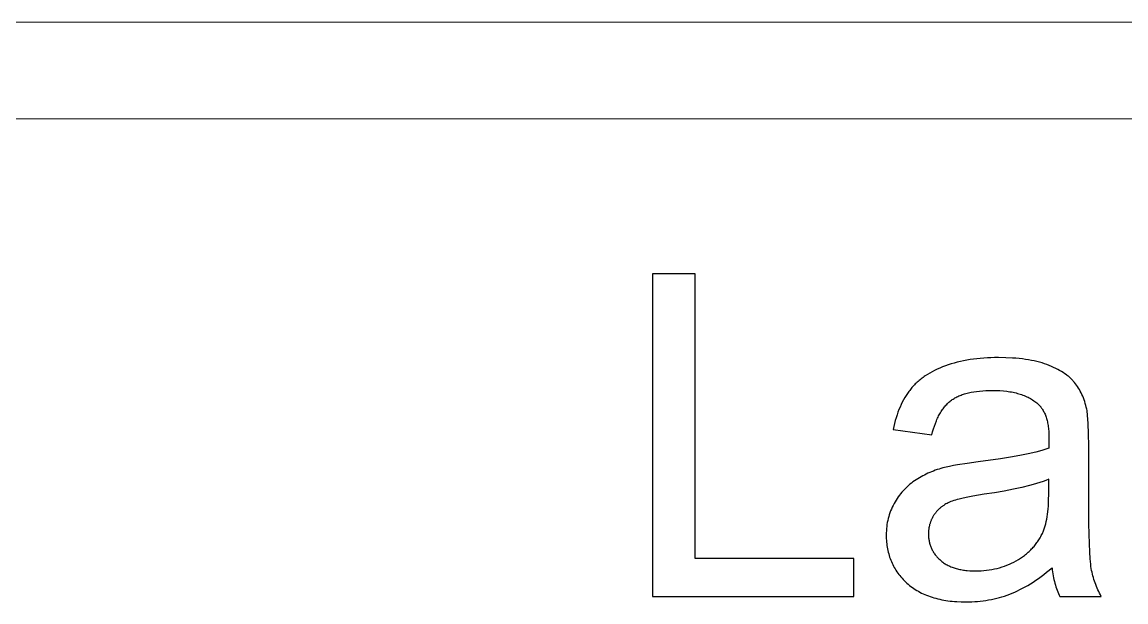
# Model space of a CAD drawing. Header units: metres. Extents: x 0 to 2861, y -1 to 1496.
# Drawn here: x 11.961 to 13.672, y 17.924 to 18.822 of the extents above; entities that cross this region are included whole.
import ezdxf

# ---------------------------------------------------------------- set-up
doc = ezdxf.new("R2010")
doc.units = ezdxf.units.M
doc.layers.add('ARS_DINDING', color=1, linetype='Continuous', lineweight=15)
doc.layers.add('Default', color=18, linetype='Continuous')

msp = doc.modelspace()

# ---------------------------------------------------------------- linework, layer by layer
at = {"layer": 'ARS_DINDING', "color": 251}
msp.add_lwpolyline([(15.56133549999804, 18.82154914107097), (8.46133549999727, 18.82154914107283), (8.46133549999727, 18.67154914107281), (15.71133549999647, 18.67154914107092)], dxfattribs=at)
at = {"layer": 'Default'}
for points in [[(13.00446755118586, 18.43151238913705), (12.93834621512588, 18.43151238913705)], [(12.93834621512588, 18.43151238913705), (12.93834621512588, 17.93185322076623)], [(13.00446755118586, 17.99081709261354), (13.00446755118586, 18.43151238913705)], [(13.61148868274687, 18.22190093719432), (13.61077506652329, 18.22501967973863), (13.60999754436923, 18.22807052223181), (13.60915611628471, 18.23105346467387), (13.60825078226971, 18.2339685070648), (13.60728154232424, 18.23681564940461), (13.60624839644831, 18.23959489169329), (13.6051513446419, 18.24230623393085), (13.60399038690502, 18.24494967611729), (13.60276552323767, 18.2475252182526), (13.60147675363985, 18.25003286033679), (13.60012407811156, 18.25247260236985), (13.59870749665281, 18.25484444435178), (13.59722700926357, 18.25714838628259), (13.59568261594388, 18.25938442816228), (13.59407431669371, 18.26155256999084), (13.59240211151307, 18.26365281176828), (13.59153505448767, 18.26468046572832), (13.59063804155737, 18.26569713585656), (13.58971107272217, 18.26670282215299), (13.58875414798205, 18.26769752461763), (13.58776726733702, 18.26868124325047), (13.58675043078709, 18.26965397805151), (13.58570363833225, 18.27061572902075), (13.58462688997251, 18.27156649615819), (13.58352018570785, 18.27250627946383), (13.58238352553829, 18.27343507893767), (13.58121690946382, 18.27435289457971), (13.58002033748444, 18.27525972638995), (13.57753732581095, 18.27704043851504), (13.57493449051784, 18.27877721531292), (13.57221183160509, 18.28047005678361), (13.56936934907271, 18.2821189629271), (13.5664070429207, 18.28372393374339), (13.56332491314906, 18.28528496923249), (13.56012295975778, 18.28680206939438), (13.55680118274688, 18.28827523422908), (13.55335958211634, 18.28970446373658), (13.54979815786617, 18.29108975791688), (13.54610892175505, 18.29241048047993), (13.54228388554169, 18.29364599513569), (13.53832304922608, 18.29479630188416), (13.53422641280822, 18.29586140072533), (13.52999397628811, 18.29684129165921), (13.52562573966576, 18.29773597468579), (13.52112170294115, 18.29854544980509), (13.51648186611429, 18.29926971701708), (13.51170622918518, 18.29990877632179), (13.50679479215383, 18.3004626277192), (13.50174755502022, 18.30093127120931), (13.49656451778436, 18.30131470679213), (13.4857910430059, 18.30182595423589), (13.47447436781845, 18.30199637005048), (13.46868156149602, 18.3019464435423), (13.46297662582799, 18.30179666401776), (13.45735956081436, 18.30154703147686), (13.45183036645512, 18.3011975459196), (13.44638904275028, 18.30074820734598), (13.44103558969984, 18.30019901575601), (13.43577000730379, 18.29954997114967), (13.43059229556214, 18.29880107352697), (13.42550245447489, 18.29795232288791), (13.42050048404203, 18.29700371923249), (13.41558638426357, 18.29595526256071), (13.41076015513951, 18.29480695287257), (13.40602179666985, 18.29355879016807), (13.40137130885458, 18.29221077444721), (13.39680869169371, 18.29076290570999), (13.39233394518723, 18.28921518395641), (13.38796837131197, 18.28757493174101), (13.38373327204476, 18.28584947161831), (13.37962864738559, 18.28403880358832), (13.37565449733447, 18.28214292765103), (13.37181082189139, 18.28016184380645), (13.36809762105635, 18.27809555205457), (13.36451489482936, 18.27594405239541), (13.3610626432104, 18.27370734482894), (13.35938544537895, 18.27255703808047), (13.3577408661995, 18.27138542935518), (13.35612890567206, 18.27019251865307), (13.35454956379663, 18.26897830597414), (13.35300284057322, 18.26774279131838), (13.35148873600182, 18.26648597468579), (13.35000725008242, 18.26520785607639), (13.34855838281504, 18.26390843549015), (13.34714213419967, 18.2625877129271), (13.34575850423631, 18.26124568838723), (13.34440749292496, 18.25988236187052), (13.34308910026562, 18.258497733377), (13.34180332625829, 18.25709180290665), (13.34055017090297, 18.25566457045948), (13.33932963419967, 18.25421603603548), (13.33814171614837, 18.25274619963467), (13.33698042556811, 18.25125123355807), (13.33583977127789, 18.24972731010672), (13.33471975327772, 18.24817442928063), (13.3336203715676, 18.2465925910798), (13.33148351701749, 18.24334204255389), (13.32942920762758, 18.23997566452901), (13.32745744339786, 18.23649345700515), (13.32556822432833, 18.23289541998232), (13.32376155041899, 18.2291815534605), (13.32203742166985, 18.22535185743971), (13.32039583808089, 18.22140633191994), (13.31883679965212, 18.2173449769012), (13.31736030638355, 18.21316779238348), (13.31596635827516, 18.20887477836678), (13.31465495532697, 18.2044659348511), (13.31342609753897, 18.19994126183644), (13.31227978491115, 18.19530075932281), (13.31121601744353, 18.1905444273102)], [(13.37120238417837, 18.18236446820999), (13.372479837101, 18.18708751588382), (13.37384116655737, 18.19162816538109), (13.37528637254749, 18.19598641670181), (13.37681545507135, 18.20016226984599), (13.37842841412895, 18.20415572481361), (13.3792663473579, 18.20608405298121), (13.38012524972029, 18.20796678160468), (13.38100512121612, 18.20980391068401), (13.38190596184538, 18.2115954402192), (13.38282777160807, 18.21334137021025), (13.3837705505042, 18.21504170065716), (13.38473429853377, 18.21669643155994), (13.38571901569677, 18.21830556291858), (13.38672470199321, 18.21986909473308), (13.38775135742308, 18.22138702700344), (13.38879898198639, 18.22285935972968), (13.38986757568314, 18.22428609291176), (13.39095713851332, 18.22566722654972), (13.39206767047694, 18.22700276064353), (13.39319917157399, 18.2282926951932), (13.39435164180448, 18.22953703019874), (13.3955250811684, 18.23073576566014), (13.39671948966576, 18.23188890157741), (13.39793486729655, 18.23299643795053), (13.39917121406078, 18.23405837477952), (13.40042852995845, 18.23507471206437), (13.40170681498955, 18.23604544980509), (13.40301771867266, 18.23697857624297), (13.40437289052636, 18.23788207961933), (13.40577233055064, 18.23875595993418), (13.40721603874551, 18.2396002171875), (13.40870401511097, 18.2404148513793), (13.41023625964701, 18.24119986250959), (13.41181277235364, 18.24195525057835), (13.41343355323086, 18.24268101558559), (13.41509860227866, 18.24337715753131), (13.41680791949705, 18.24404367641552), (13.41856150488602, 18.2446805722382), (13.42035935844558, 18.24528784499936), (13.42220148017573, 18.245865494699), (13.42408787007646, 18.24641352133713), (13.42601852814778, 18.24693192491372), (13.42799345438968, 18.24742070542881), (13.43001264880217, 18.24787986288237), (13.43207611138525, 18.24830939727441), (13.43633584106317, 18.24907959687393), (13.44077264342343, 18.24973130422738), (13.44538651846603, 18.25026451933474), (13.45017746619098, 18.25067924219602), (13.45514548659827, 18.25097547281122), (13.46029057968791, 18.25115321118034), (13.46561274545989, 18.25121245730338), (13.47131768112792, 18.25113124351674), (13.47684421274006, 18.25088760215682), (13.48219234029629, 18.25048153322363), (13.48736206379663, 18.24991303671715), (13.48988002402584, 18.24956787812393), (13.49235338324108, 18.2491821126374), (13.49478214144234, 18.24875574025754), (13.49716629862963, 18.24828876098436), (13.49950585480294, 18.24778117481787), (13.50180080996228, 18.24723298175805), (13.50405116410764, 18.24664418180492), (13.50625691723903, 18.24601477495846), (13.50841806935645, 18.24534476121869), (13.51053462045989, 18.24463414058559), (13.51260657054936, 18.24388291305918), (13.51463391962486, 18.24309107863944), (13.51661666768637, 18.24225863732639), (13.51855481473392, 18.24138558912002), (13.52044836076749, 18.24047193402033), (13.52229730578709, 18.23951767202731), (13.52410164979272, 18.23852280314098), (13.52586139278437, 18.23748732736133), (13.52757653476204, 18.23641124468835), (13.52924707572574, 18.23529455512206), (13.53087301567547, 18.23413725866245), (13.53245435461122, 18.23293935530952), (13.533991092533, 18.23170084506327), (13.53548322944081, 18.23042172792369), (13.53602218609661, 18.22993702474011), (13.53655265524602, 18.22944150414643), (13.53707463688904, 18.22893516614264), (13.53758813102567, 18.22841801072874), (13.53809313765591, 18.22789003790474), (13.53858965677976, 18.22735124767063), (13.53907768839722, 18.22680164002641), (13.53955723250829, 18.22624121497209), (13.54002828911297, 18.22566997250767), (13.54049085821126, 18.22508791263314), (13.54094493980315, 18.2244950353485), (13.54139053388866, 18.22389134065376), (13.5422562595405, 18.22265149903395), (13.54308803516678, 18.22136838777373), (13.54388586076749, 18.22004200687308), (13.54464973634265, 18.21867235633201), (13.54537966189224, 18.21725943615052), (13.54607563741627, 18.2158032463286), (13.54673766291473, 18.21430378686627), (13.54736573838764, 18.21276105776351), (13.54795986383498, 18.21117505902032), (13.54852003925676, 18.20954579063672), (13.54904626465297, 18.20787325261269), (13.54953854002363, 18.20615744494824), (13.54999686536872, 18.20439836764336), (13.55042124068825, 18.20259602069807), (13.55081166598222, 18.20075040411235), (13.55116814125062, 18.19886151788621), (13.55149066649346, 18.19692936201964), (13.55177924171074, 18.19495393651265), (13.55203386690246, 18.19293524136524), (13.55225454206862, 18.19087327657741), (13.55244126720921, 18.18876804214916), (13.55259404232424, 18.18661953808048), (13.55279774247762, 18.18219272102186), (13.55286564252874, 18.17759282540154), (13.55252481089957, 18.16157373883031)], [(13.61455616740945, 18.16532288675124), (13.61436444961804, 18.18419643821682), (13.61378929624381, 18.19991729711252), (13.61335793121313, 18.20659546684667), (13.61283070728675, 18.21248546343836), (13.61253114823767, 18.21513489680577), (13.61220762446467, 18.21758728688757), (13.61186013596773, 18.21984263368375), (13.61148868274687, 18.22190093719432)], [(13.31121601744353, 18.1905444273102), (13.37120238417837, 18.18236446820999)], [(13.55252481089957, 18.16157373883031), (13.54798349571552, 18.16005331023453), (13.54313596461463, 18.15855950910979), (13.53798221759691, 18.15709233545607), (13.53252225466235, 18.15565178927339), (13.52068368104272, 18.1528505793211), (13.50762024375574, 18.15015587925294), (13.49333194280141, 18.14756768906889), (13.47781877817973, 18.14508600876896), (13.44311785793433, 18.14044217782144), (13.42603367252193, 18.13820547025498), (13.41125010060645, 18.13592615873488), (13.40472104471007, 18.1347705264922), (13.39876714218791, 18.13360424326112), (13.39338839303999, 18.13242730904162), (13.3885847972663, 18.13123972383372), (13.38553661752022, 18.1303623486633), (13.38252704760713, 18.12943438129793), (13.37955608752704, 18.1284558217376), (13.37662373727994, 18.12742666998232), (13.37372999686582, 18.12634692603208), (13.37087486628471, 18.12521658988688), (13.36805834553658, 18.12403566154673), (13.36528043462145, 18.12280414101163), (13.36254113353931, 18.12152202828157), (13.35984044229016, 18.12018932335655), (13.357178360874, 18.11880602623658), (13.35455488929084, 18.11737213692165), (13.35197002754067, 18.11588765541176), (13.34942377562349, 18.11435258170692), (13.34691613353931, 18.11276691580713), (13.34444710128811, 18.11113065771238), (13.34202666417155, 18.10943515349459), (13.33966480749125, 18.10767174922567), (13.33736153124721, 18.10584044490563), (13.33511683543944, 18.10394124053447), (13.33293072006794, 18.10197413611218), (13.33080318513269, 18.09993913163876), (13.32873423063372, 18.09783622711422), (13.326723856571, 18.09566542253856), (13.32477206294456, 18.09342671791177), (13.32287884975437, 18.09112011323386), (13.32104421700045, 18.08874560850482), (13.3192681646828, 18.08630320372465), (13.31755069280141, 18.08379289889336), (13.31589180135628, 18.08121469401095), (13.31429149034742, 18.07856858907741), (13.31274975977482, 18.07585458409275), (13.31128458318143, 18.07308865553958), (13.3099139341102, 18.07028677990052), (13.30863781256112, 18.06744895717557), (13.3074562185342, 18.06457518736473), (13.30636915202942, 18.06166547046801), (13.30537661304681, 18.05871980648539), (13.30447860158634, 18.05573819541688), (13.30367511764803, 18.05272063726249), (13.30296616123188, 18.0496671320222), (13.30235173233788, 18.04657767969602), (13.30183183096603, 18.04345228028396), (13.30140645711634, 18.040290933786), (13.3010756107888, 18.03709364020216), (13.30083929198341, 18.03386039953242), (13.30069750070018, 18.03059121177679), (13.3006502369391, 18.02728607693528), (13.30068152421756, 18.02446872407869), (13.30077538605294, 18.02168299134394), (13.30093182244524, 18.01892887873104), (13.30115083339446, 18.01620638623999), (13.30143241890059, 18.01351551387078), (13.30177657896364, 18.01085626162342), (13.30218331358362, 18.00822862949791), (13.30265262276051, 18.00563261749425), (13.30318450649432, 18.00306822561243), (13.30377896478505, 18.00053545385246), (13.3044359976327, 17.99803430221434), (13.30515560503726, 17.99556477069807), (13.30593778699875, 17.99312685930364), (13.30678254351715, 17.99072056803106), (13.30768987459248, 17.98834589688033), (13.30865978022472, 17.98600284585144), (13.30969226041388, 17.9836914149444), (13.31078731515996, 17.98141160415921), (13.31194494446296, 17.97916341349587), (13.31316514832288, 17.97694684295437), (13.31444792673972, 17.97476189253472), (13.31579327971347, 17.97260856223692), (13.31720120724415, 17.97048685206097), (13.31867170933174, 17.96839676200686), (13.32020478597626, 17.9663382920746), (13.32180043717769, 17.96431144226419), (13.32345866293604, 17.96231621257562), (13.32517946325131, 17.96035260300891), (13.32696283812349, 17.95842061356404), (13.3288087875526, 17.95652024424102), (13.33071731153863, 17.95465149503984), (13.33268841008157, 17.95281436596051), (13.33471775621739, 17.95102150505176), (13.33680102298205, 17.94928556036235), (13.33893821037554, 17.94760653189226), (13.34112931839786, 17.94598441964149), (13.34337434704902, 17.94441922361005), (13.34567329632901, 17.94291094379793), (13.34802616623784, 17.94145958020514), (13.3504329567755, 17.94006513283168), (13.352893667942, 17.93872760167753), (13.35540829973733, 17.93744698674272), (13.3579768521615, 17.93622328802723), (13.36059932521449, 17.93505650553107), (13.36327571889633, 17.93394663925422), (13.366006033207, 17.93289368919671), (13.3687902681465, 17.93189765535852), (13.37162842371484, 17.93095853773965), (13.37452049991201, 17.93007633634011), (13.37746649673801, 17.92925105115989), (13.38046641419285, 17.928482682199), (13.38352025227653, 17.92777122945744), (13.38662801098904, 17.9271166929352), (13.38978969033038, 17.92651907263229), (13.39300529030056, 17.9259783685487), (13.39627481089957, 17.92549458068444), (13.39959825212741, 17.9250677090395), (13.40297561398409, 17.92469775361388), (13.40640689646961, 17.92438471440759), (13.40989209958396, 17.92412859142063), (13.41702426769916, 17.92378709410468), (13.4243721183297, 17.92367326166603), (13.42887016387332, 17.92371985974033), (13.43333226233106, 17.92385965396324), (13.43775841370291, 17.92409264433474), (13.44214861798886, 17.92441883085485), (13.44650287518893, 17.92483821352356), (13.45082118530311, 17.92535079234088), (13.4551035483314, 17.92595656730679), (13.4593499642738, 17.92665553842131), (13.46356043313031, 17.92744770568444), (13.46773495490093, 17.92833306909616), (13.47187352958566, 17.92931162865649), (13.4759761571845, 17.93038338436541), (13.48004283769745, 17.93154833622295), (13.48407357112452, 17.93280648422908), (13.48806835746569, 17.93415782838382), (13.49202719672097, 17.93560236868716), (13.49597804773495, 17.93716007574237), (13.49994886935219, 17.93885092015273), (13.50393966157271, 17.94067490191824), (13.5079504243965, 17.9426320210389), (13.51198115782356, 17.9447222775147), (13.51603186185389, 17.94694567134565), (13.5201025364875, 17.94930220253174), (13.52419318172438, 17.95179187107298), (13.52830379756453, 17.95441467696936), (13.53243438400795, 17.9571706202209), (13.53658494105464, 17.96005970082758), (13.54075546870461, 17.96308191878941), (13.54494596695785, 17.96623727410638), (13.54915643581436, 17.9695257667785), (13.5576372853372, 17.97650216418818)], [(13.61455616740945, 18.08352329574919), (13.61455616740945, 18.16532288675124)], [(13.55252481089957, 18.1135164791166), (13.54821914883413, 18.11182829745334), (13.5436525375526, 18.11017206875532), (13.53882497705499, 18.10854779302253), (13.53373646734128, 18.10695547025498), (13.5283870084115, 18.10539510045266), (13.52277660026562, 18.10386668361558), (13.51077293632561, 18.10090570883713), (13.49772547552124, 18.09807254591961), (13.48363421785253, 18.09536719486303), (13.46849916331947, 18.09278965566739), (13.45232031192206, 18.09033992833269), (13.43478878499636, 18.087528067392), (13.42706149290366, 18.08605823099118), (13.42002651505771, 18.08454579063672), (13.41368385145853, 18.0829907463286), (13.41077213750148, 18.08219724769193), (13.40803350210611, 18.08139309806685), (13.40546794527244, 18.08057829745335), (13.40307546700046, 18.07975284585144), (13.40085606729016, 18.07891674326112), (13.39880974614156, 18.07806998968239), (13.39687792311838, 18.07719328019875), (13.39500201778437, 18.0762673098937), (13.39318203013951, 18.07529207876726), (13.39141796018382, 18.0742675868194), (13.39055689433941, 18.07373686803745), (13.38970980791729, 18.07319383405014), (13.38887670091746, 18.07263848485749), (13.38805757333992, 18.07207082045948), (13.38725242518467, 18.07149084085613), (13.38646125645171, 18.07089854604742), (13.38568406714105, 18.07029393603336), (13.38492085725267, 18.06967701081395), (13.38417162678658, 18.06904777038918), (13.38343637574278, 18.06840621475907), (13.38271510412128, 18.06775234392361), (13.38200781192206, 18.06708615788279), (13.38131449914514, 18.06640765663663), (13.3806351657905, 18.06571684018511), (13.37996981185816, 18.06501370852824), (13.3793184373481, 18.06429826166602), (13.37868104226034, 18.06357049959846), (13.37805762659486, 18.06283042232554), (13.37744819035168, 18.06207802984726), (13.37685273353079, 18.06131332216364), (13.37627125613218, 18.06053629927467), (13.37570375815587, 18.05974696118034), (13.37515023960185, 18.05894530788067), (13.37461070047012, 18.05813133937564), (13.37408647213423, 18.05730838409914), (13.37357888596773, 18.05647977048505), (13.37308794197063, 18.05564549853336), (13.37261364014292, 18.05480556824408), (13.3721559804846, 18.0539599796172), (13.37171496299568, 18.05310873265274), (13.37129058767615, 18.05225182735068), (13.37088285452602, 18.05138926371102), (13.37049176354527, 18.05052104173377), (13.37011731473392, 18.04964716141893), (13.36975950809197, 18.04876762276649), (13.3694183436194, 18.04788242577646), (13.36909382131623, 18.04699157044884), (13.36878594118246, 18.04609505678362), (13.36849470321807, 18.04519288478081), (13.36822010742308, 18.0442850544404), (13.36796215379749, 18.0433715657624), (13.36772084234128, 18.04245241874681), (13.36749617305447, 18.04152761339362), (13.36728814593706, 18.04059714970284), (13.36709676098904, 18.03966102767447), (13.36692201821041, 18.0387192473085), (13.36676391760117, 18.03777180860494), (13.36662245916133, 18.03681871156378), (13.36649764289088, 18.03585995618503), (13.36638946878982, 18.03489554246869), (13.36629793685816, 18.03392547041475), (13.36622304709589, 18.03294974002322), (13.36612319407953, 18.03098130422738), (13.36608990974074, 18.02899023508116), (13.36610804970538, 18.02746448099118), (13.3661624695993, 18.02595470338382), (13.36625316942249, 18.02446090225908), (13.36638014917496, 18.02298307761695), (13.36654340885671, 18.02152122945744), (13.36674294846773, 18.02007535778055), (13.36697876800804, 18.01864546258627), (13.36725086747762, 18.01723154387462), (13.36755924687648, 18.01583360164557), (13.36790390620461, 18.01445163589916), (13.36828484546202, 18.01308564663535), (13.36870206464872, 18.01173563385417), (13.36915556376468, 18.0104015975556), (13.36964534280993, 18.00908353773965), (13.37017140178445, 18.00778145440631), (13.37073374068825, 18.0064953475556), (13.37133235952133, 18.0052252171875), (13.37196725828369, 18.00397106330202), (13.37263843697532, 18.00273288589916), (13.37334589559623, 18.00151068497891), (13.37408963414641, 18.00030446054128), (13.37486965262588, 17.99911421258627), (13.37568595103462, 17.99793994111388), (13.37653852937264, 17.99678164612411), (13.37742738763994, 17.99563932761695), (13.37835252583651, 17.99451298559241), (13.37931394396237, 17.99340262005048), (13.38031164201749, 17.99230823099118), (13.3813456200019, 17.99122981841449), (13.38241587791558, 17.99016738232042), (13.38352241575855, 17.98912092270897), (13.38466523353079, 17.98809043958014), (13.38584299985875, 17.98708392117523), (13.38705438336889, 17.98610935573555), (13.38829938406121, 17.98516674326111), (13.38957800193569, 17.98425608375191), (13.39089023699236, 17.98337737720795), (13.39223608923119, 17.98253062362921), (13.39361555865221, 17.98171582301572), (13.39502864525539, 17.98093297536746), (13.39647534904076, 17.98018208068443), (13.39795567000829, 17.97946313896664), (13.399469608158, 17.97877615021408), (13.40101716348989, 17.97812111442676), (13.40259833600395, 17.97749803160468), (13.40421312570018, 17.97690690174782), (13.40586153257859, 17.97634772485621), (13.40754355663917, 17.97582050092983), (13.40925919788193, 17.97532522996868), (13.41100845630686, 17.97486191197277), (13.41279133191397, 17.9744305469421), (13.41460782470325, 17.97403113487666), (13.4164579346747, 17.97366367577646), (13.41834166182833, 17.97332816964148), (13.42025900616414, 17.97302461647175), (13.42220996768212, 17.97275301626725), (13.42419454638227, 17.97251336902799), (13.4262127422646, 17.97230567475396), (13.43034998557578, 17.97198614510161), (13.43462169761565, 17.9717944273102), (13.43902787838423, 17.97173052137973), (13.44342806797182, 17.97179109887632), (13.44776701437605, 17.9719728313661), (13.45204471759691, 17.97227571884905), (13.4562611776344, 17.9726997613252), (13.46041639448852, 17.97324495879452), (13.46451036815928, 17.97391131125703), (13.46854309864667, 17.97469881871272), (13.47251458595069, 17.9756074811616), (13.47642483007134, 17.97663729860366), (13.48027383100863, 17.9777882710389), (13.48406158876255, 17.97906039846733), (13.4877881033331, 17.98045368088894), (13.49145337472029, 17.98196811830373), (13.4950574029241, 17.9836037107117), (13.49860018794455, 17.98536045811286), (13.50208172978164, 17.9872383605072), (13.50547540096432, 17.98922144141211), (13.50712929975863, 17.99024643262504), (13.50875457402158, 17.99129372434497), (13.51035122375318, 17.99236331657188), (13.51191924895342, 17.99345520930577), (13.5134586496223, 17.99456940254665), (13.51496942575982, 17.99570589629452), (13.516451577366, 17.99686469054937), (13.51790510444081, 17.99804578531122), (13.51933000698426, 17.99924918058005), (13.52072628499636, 18.00047487635587), (13.52209393847711, 18.00172287263867), (13.52343296742649, 18.00299316942847), (13.52474337184452, 18.00428576672525), (13.5260251517312, 18.00560066452901), (13.52727830708651, 18.00693786283976), (13.52850283791047, 18.0082973616575), (13.52969874420308, 18.00967916098223), (13.53086602596433, 18.01108326081395), (13.53200468319422, 18.01250966115265), (13.53311471589275, 18.01395836199834), (13.53419612405993, 18.01542936335102), (13.53524890769575, 18.01692266521068), (13.53627306680021, 18.01843826757733), (13.53726860137332, 18.01997617045097), (13.53823551141508, 18.02153637383159), (13.53917379692547, 18.0231188777192), (13.54008345790451, 18.02472368211379), (13.54096449435219, 18.02635078701538), (13.54181690626852, 18.02800019242395), (13.54264069365349, 18.02967189833951), (13.54324879852312, 18.03099062384224), (13.54383759847625, 18.03234795917796), (13.54440709351289, 18.03374390434667), (13.54495728363304, 18.03517845934837), (13.54548816883668, 18.03665162418307), (13.54599974912384, 18.03816339885076), (13.54649202449449, 18.03971378335144), (13.54696499494865, 18.04130277768511), (13.54785302110747, 18.04459659585144), (13.54866382760032, 18.04804485334973), (13.54939741442717, 18.05164755018), (13.55005378158805, 18.05540468634224), (13.55063292908294, 18.05931626183644), (13.55113485691184, 18.06338227666262), (13.55155956507476, 18.06760273082077), (13.55190705357169, 18.07197762431088), (13.55217732240264, 18.07650695713297), (13.5523703715676, 18.08119072928702), (13.55252481089957, 18.09102159159105)], [(13.55252481089957, 18.09102159159105), (13.55252481089957, 18.1135164791166)], [(13.63398357027244, 17.93185322076623), (13.63256499175335, 17.93445938449322), (13.63120632504408, 17.93708019332928), (13.62990757014462, 17.93971564727441), (13.62866872705499, 17.9423657463286), (13.62748979577516, 17.94503049049186), (13.62637077630516, 17.94770987976419), (13.62531166864497, 17.95040391414558), (13.62431247279459, 17.95311259363604), (13.62337318875403, 17.95583591823556), (13.62249381652329, 17.95857388794415), (13.62167435610236, 17.9613265027618), (13.62091480749125, 17.96409376268852), (13.62021517068995, 17.96687566772431), (13.61957544569847, 17.96967221786916), (13.61899563251681, 17.97248341312308), (13.61847573114497, 17.97530925348607), (13.61800109647387, 17.97838805482383), (13.61755708339445, 17.98195813300208), (13.61714369190672, 17.98601948802083), (13.61676092201068, 17.99057211988007), (13.61608724699364, 18.00115121412001), (13.61553605834333, 18.01369541572192), (13.61480114014292, 18.04467914101163), (13.61455616740945, 18.08352329574919)], [(13.25054798745035, 17.99081709261354), (13.00446755118586, 17.99081709261354)], [(13.25054798745035, 17.93185322076623), (13.25054798745035, 17.99081709261354)], [(13.5576372853372, 17.97650216418818), (13.5580047444374, 17.97333216376214), (13.55842545847966, 17.97021275553106), (13.55889942746398, 17.96714393949493), (13.55942665139036, 17.96412571565376), (13.5600071302588, 17.96115808400754), (13.5606408640693, 17.95824104455628), (13.56132785282186, 17.95537459729997), (13.56206809651647, 17.95255874223862), (13.56286159515315, 17.94979347937223), (13.56370834873188, 17.94707880870079), (13.56460835725267, 17.94441473022431), (13.56556162071552, 17.94180124394278), (13.56656813912043, 17.93923834985621), (13.56762791246739, 17.93672604796459), (13.56874094075642, 17.93426433826793), (13.5699072239875, 17.93185322076623)], [(12.93834621512588, 17.93185322076623), (13.25054798745035, 17.93185322076623)], [(13.5699072239875, 17.93185322076623), (13.63398357027244, 17.93185322076623)]]:
    msp.add_lwpolyline(points, dxfattribs=at)

doc.saveas('drawing.dxf')
